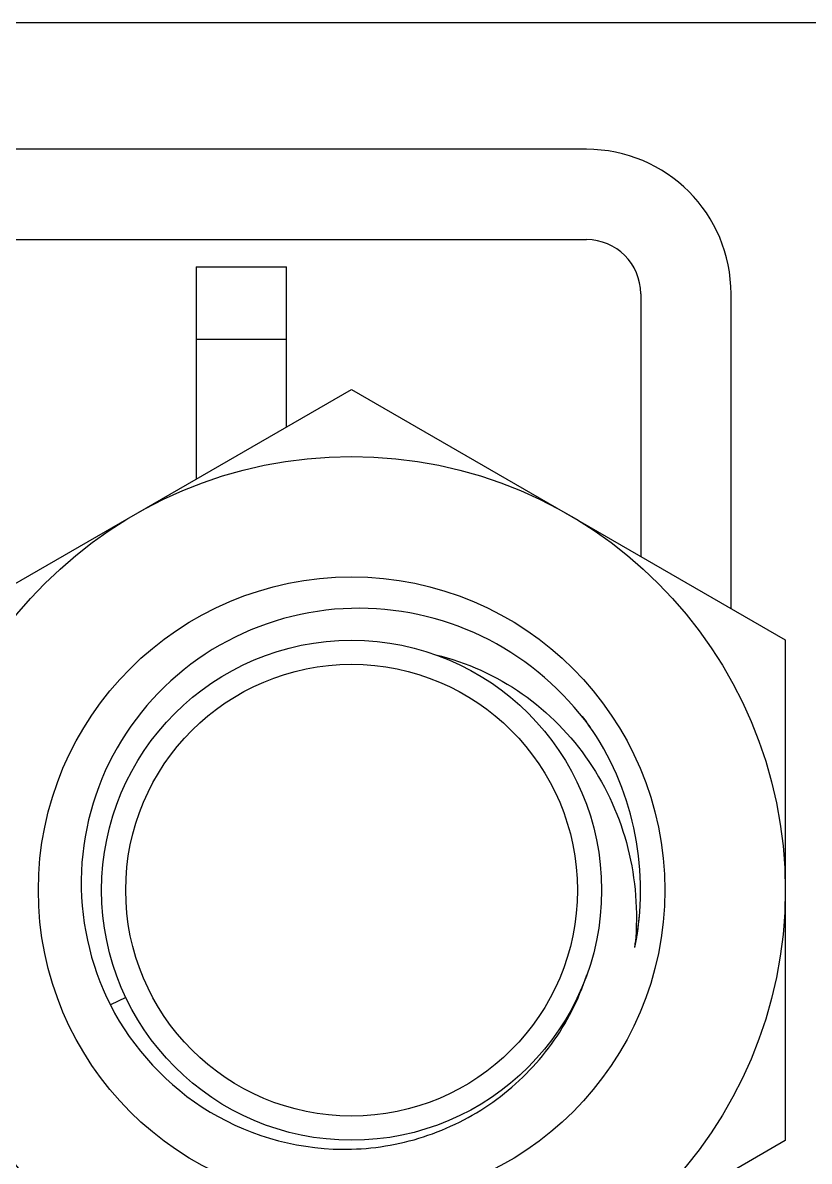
# Model space of a CAD drawing. Extents: x 1382187 to 1725648, y 860327 to 1571294.
# Drawn here: x 1535766.6 to 1535944.6, y 1227791.7 to 1228049.3 of the extents above; entities that cross this region are included whole.
import ezdxf

# ---------------------------------------------------------------- set-up
doc = ezdxf.new("R2010")
doc.units = 0
doc.header["$LTSCALE"] = 1000
doc.header["$MEASUREMENT"] = 0

msp = doc.modelspace()

# ---------------------------------------------------------------- linework, layer by layer
for p, q in [((1536035.59, 1228049.28), (1535691.8, 1228049.28)), ((1535894.19, 1228020.66), (1534900.66, 1228020.65)), ((1535624.33, 1228000.21), (1535894.19, 1228000.21)), ((1535805.88, 1227994.08), (1535805.88, 1227946.03)), ((1535805.88, 1227994.08), (1535826.32, 1227994.08)), ((1535826.32, 1227957.83), (1535826.32, 1227994.08)), ((1535906.46, 1227987.95), (1535906.46, 1227928.56)), ((1535926.9, 1227916.75), (1535926.9, 1227987.95)), ((1535805.88, 1227977.72), (1535826.32, 1227977.72)), ((1535742.91, 1227909.67), (1535841.04, 1227966.33)), ((1535841.04, 1227966.33), (1535939.17, 1227909.67)), ((1535939.17, 1227909.67), (1535939.17, 1227796.36)), ((1535789.96, 1227828.72), (1535786.45, 1227827.05)), ((1535939.17, 1227796.36), (1535841.04, 1227739.71))]:
    msp.add_line(p, q)
for radius in [98.13, 70.88, 56.57, 51.11]:
    msp.add_circle((1535841.04, 1227853.02), radius)
for centre, radius, start, end in [((1535894.19, 1227987.95), 32.71, 0, 90), ((1535894.19, 1227987.95), 12.27, 0, 90), ((1535841.1, 1227853.05), 65.33, 33.5438, 36.97), ((1535842.1, 1227851.74), 65.24, 34.988, 37.5933), ((1535841.04, 1227853.02), 65.4, 348.5415, 33.5415), ((1535840.91, 1227853.03), 65.53, 349.9486, 355.033), ((1535841.26, 1227852.97), 65.17, 348.542, 349.9459), ((1535840.63, 1227846.87), 64.87, 353.9459, 354.8169)]:
    msp.add_arc(centre, radius, start, end)
for points, knots in [([(1535841.04, 1227916.79), (1535830.72, 1227916.52), (1535809.85, 1227910.76), (1535786.7, 1227888.3), (1535777.15, 1227857.47), (1535781.77, 1227836.24), (1535786.45, 1227827.05)], [0, 0, 0, 0, 0.250101, 0.50014, 0.750107, 1, 1, 1, 1]), ([(1535893.79, 1227891.54), (1535887.68, 1227899.49), (1535871.51, 1227912.71), (1535851.06, 1227917.05), (1535841.04, 1227916.79)], [0, 0, 0, 0, 0.500072, 1, 1, 1, 1]), ([(1535860.08, 1227906.28), (1535867.05, 1227904.62), (1535880.47, 1227898.54), (1535895.83, 1227882.83), (1535904.78, 1227862.79), (1535905.88, 1227848.16), (1535905.23, 1227841.01)], [0, 0, 0, 0, 0.249708, 0.499636, 0.749734, 1, 1, 1, 1]), ([(1535841.04, 1227794.43), (1535846.89, 1227794.59), (1535858.63, 1227796.71), (1535874.43, 1227804.99), (1535887, 1227817.64), (1535892.43, 1227828.27), (1535894.26, 1227833.84)], [0, 0, 0, 0, 0.250031, 0.500036, 0.750022, 1, 1, 1, 1]), ([(1535786.45, 1227827.05), (1535791.46, 1227817.22), (1535807.31, 1227800), (1535830.01, 1227794.12), (1535841.04, 1227794.43)], [0, 0, 0, 0, 0.500108, 1, 1, 1, 1])]:
    msp.add_open_spline(points, degree=3, knots=knots)

doc.saveas('drawing.dxf')
